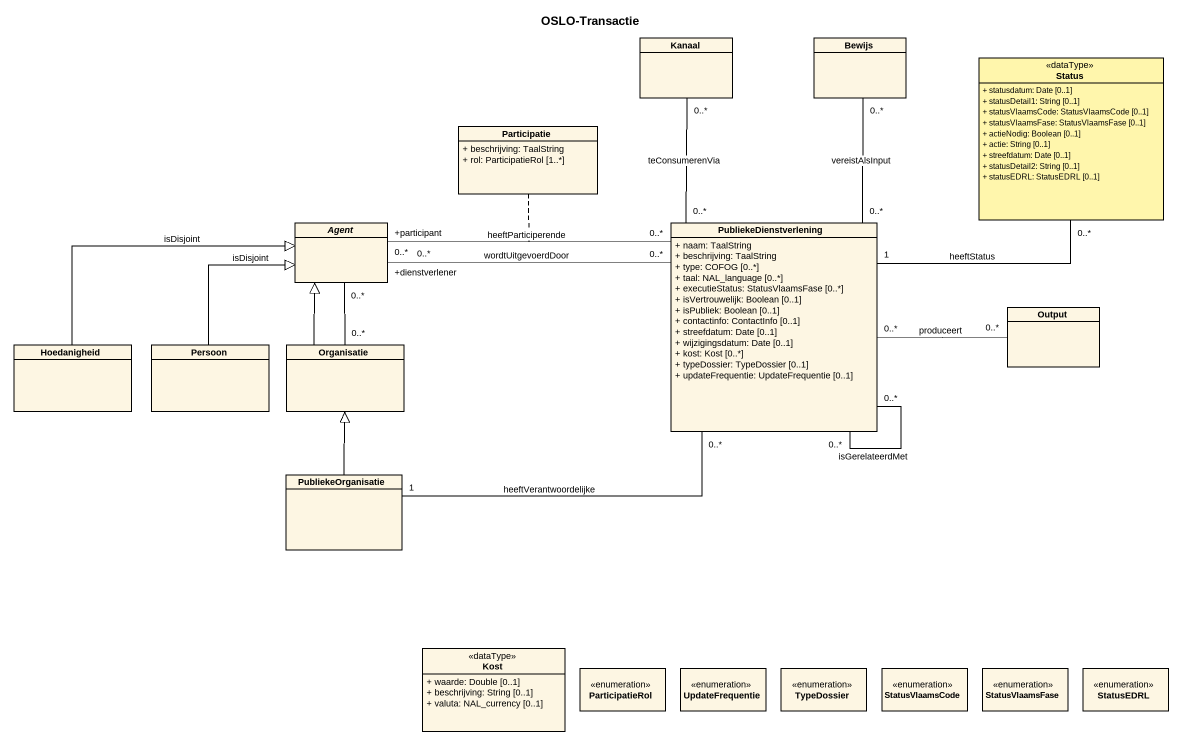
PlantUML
@startuml
title OSLO-Transactie
hide circle
hide empty members
skinparam classAttributeIconSize 0
class Kanaal
class Bewijs
class Status <<dataType>> #FFF6AC {
  + statusdatum: Date [0..1]
  + statusDetail1: String [0..1]
  + statusVlaamsCode: StatusVlaamsCode [0..1]
  + statusVlaamsFase: StatusVlaamsFase [0..1]
  + actieNodig: Boolean [0..1]
  + actie: String [0..1]
  + streefdatum: Date [0..1]
  + statusDetail2: String [0..1]
  + statusEDRL: StatusEDRL [0..1]
}
class Participatie {
  + beschrijving: TaalString
  + rol: ParticipatieRol [1..*]
}
abstract class "Agent" as Agent_
class PubliekeDienstverlening {
  + naam: TaalString
  + beschrijving: TaalString
  + type: COFOG [0..*]
  + taal: NAL_language [0..*]
  + executieStatus: StatusVlaamsFase [0..*]
  + isVertrouwelijk: Boolean [0..1]
  + isPubliek: Boolean [0..1]
  + contactinfo: ContactInfo [0..1]
  + streefdatum: Date [0..1]
  + wijzigingsdatum: Date [0..1]
  + kost: Kost [0..*]
  + typeDossier: TypeDossier [0..1]
  + updateFrequentie: UpdateFrequentie [0..1]
}
class Output
class Hoedanigheid
class Persoon
class Organisatie
class PubliekeOrganisatie
class Kost <<dataType>> {
  + waarde: Double [0..1]
  + beschrijving: String [0..1]
  + valuta: NAL_currency [0..1]
}
enum ParticipatieRol
enum UpdateFrequentie
enum TypeDossier
enum StatusVlaamsCode
enum StatusVlaamsFase
enum StatusEDRL
Agent_ "0..*" -- "0..*" Organisatie
PubliekeDienstverlening "0..*" -up- "0..*" Kanaal : teConsumerenVia
PubliekeDienstverlening "0..*" -up- "0..*" Bewijs : vereistAlsInput
PubliekeDienstverlening "1" -up- "0..*" Status : heeftStatus
PubliekeDienstverlening "0..*" -left- "+participant\n0..*" Agent_ : heeftParticiperende
(PubliekeDienstverlening, Agent_) .. Participatie
PubliekeDienstverlening "0..*" -left- "+dienstverlener\n0..*" Agent_ : wordtUitgevoerdDoor
PubliekeDienstverlening "0..*" -- "0..*" PubliekeDienstverlening : isGerelateerdMet
PubliekeDienstverlening "0..*" -right- "0..*" Output : produceert
PubliekeDienstverlening "0..*" -left- "1" PubliekeOrganisatie : heeftVerantwoordelijke
Hoedanigheid -right-|> Agent_ : isDisjoint
Persoon -up-|> Agent_ : isDisjoint
Organisatie -up-|> Agent_
PubliekeOrganisatie -up-|> Organisatie
@enduml
